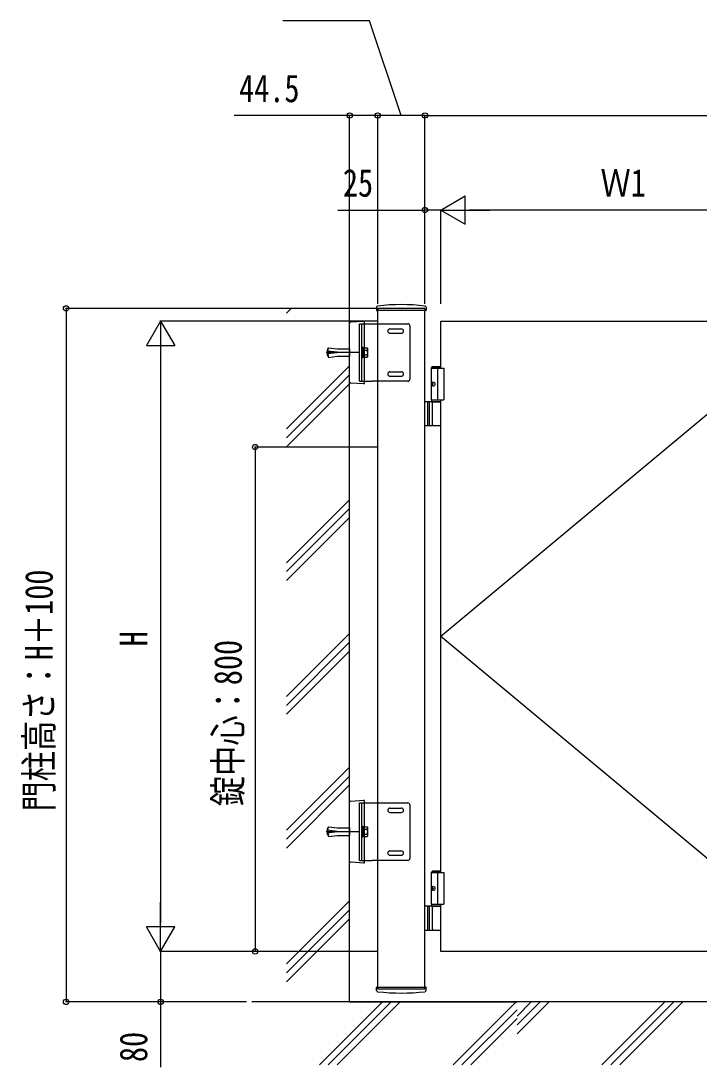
# Model space of a CAD drawing. Units: millimetres, scale not verified. Extents: x -4205 to 4205, y -2970 to 2970.
# Drawn here: x 419 to 1495, y -134 to 1525 of the extents above; entities that cross this region are included whole.
import ezdxf
from ezdxf.enums import TextEntityAlignment as Align

# ---------------------------------------------------------------- set-up
doc = ezdxf.new("R2010")
doc.units = ezdxf.units.MM
doc.header["$LTSCALE"] = 20
doc.layers.add('0-4_YKK_A1', color=4, linetype='Continuous')
doc.layers.add('0-5_YKK_D', color=6, linetype='Continuous')
doc.styles.add('ＭＳ ゴシック', font='')
doc.styles.get('ＭＳ ゴシック').set_extended_font_data('MS Gothic')

msp = doc.modelspace()

# ---------------------------------------------------------------- linework, layer by layer
at = {"layer": '0-4_YKK_A1'}
for p, q in [((840.52, 1061.6), (847.92, 1069)), ((940.52, -31), (940.52, 1069)), ((983.18, 1070.9), (982.92, 1066.03)), ((1061.62, 1065.5), (983.42, 1065.5)), ((985.02, -11), (985.02, 1065.5)), ((1060.02, 1069), (1060.02, 1065.5)), ((1060.02, -11), (1060.02, 1065.5)), ((1061.86, 1070.9), (1062.12, 1066.03)), ((940.52, 952.38), (940.52, 1045.62)), ((942.4, 1047.61), (962.99, 1048.87)), ((963.52, 1048.38), (963.52, 1046.88)), ((963.52, 1046.88), (963.52, 951.12)), ((1085.02, 549), (1685.02, 1049)), ((1085.02, 974), (1085.02, 1049)), ((956.02, 953.5), (956.02, 1044.5)), ((956.02, 1044.5), (976.02, 1044.5)), ((960.02, 953.5), (960.02, 1044.5)), ((976.02, 1044.5), (1033.02, 1044.5)), ((1004.52, 1036.5), (1022.52, 1036.5)), ((1004.52, 1029.5), (1022.52, 1029.5)), ((1036.02, 1041.5), (1036.02, 956.5)), ((955.62, 999), (903.21, 999)), ((905.52, 1003.5), (905.02, 1003)), ((905.02, 1003), (905.02, 995)), ((905.52, 1003.5), (905.52, 994.5)), ((905.52, 1003.5), (905.89, 1003.46)), ((905.63, 1001.31), (906.23, 1006.25)), ((920.52, 999.5), (905.63, 1001.31)), ((920.52, 998.5), (905.63, 996.69)), ((905.63, 996.69), (906.23, 991.75)), ((906.13, 1001.25), (906.79, 1006.69)), ((906.13, 996.75), (906.79, 991.31)), ((906.23, 1006.25), (906.79, 1006.69)), ((920.52, 998.5), (920.52, 999.5)), ((940.02, 1005), (940.02, 993)), ((940.52, 1004.5), (940.02, 1005)), ((940.52, 993.5), (940.52, 1004.5)), ((961.62, 1006.25), (963.62, 1006.25)), ((963.62, 1006.51), (968.54, 1006.51)), ((963.62, 1002.75), (968.54, 1002.75)), ((969.12, 1005.5), (968.54, 1006.51)), ((969.12, 992.5), (969.12, 1005.5)), ((905.02, 995), (905.52, 994.5)), ((905.52, 994.5), (905.89, 994.54)), ((906.23, 991.75), (906.79, 991.31)), ((906.79, 991.29), (920.85, 993)), ((920.85, 993), (940.02, 993)), ((940.52, 993.5), (940.02, 993)), ((963.62, 991.75), (961.62, 991.75)), ((963.62, 995.25), (968.54, 995.25)), ((969.12, 992.5), (968.54, 991.49)), ((840.52, 877.75), (940.52, 977.75)), ((840.52, 863.61), (940.52, 963.61)), ((1004.52, 968.5), (1022.52, 968.5)), ((1072.52, 977), (1070.52, 975)), ((1070.52, 924), (1070.52, 975)), ((1070.52, 975), (1085.02, 975)), ((1072.52, 977), (1085.02, 977)), ((1080.02, 974), (1080.02, 924)), ((840.52, 849.46), (940.52, 949.46)), ((962.99, 949.13), (942.4, 950.39)), ((956.02, 953.5), (976.02, 953.5)), ((963.52, 951.12), (963.52, 949.62)), ((1033.02, 953.5), (976.02, 953.5)), ((1004.52, 961.5), (1022.52, 961.5)), ((1071.82, 951.1), (1071.22, 951.1)), ((1071.82, 946.9), (1071.22, 946.9)), ((1072.83, 949.42), (1072.24, 949.42)), ((1072.83, 948.58), (1072.24, 948.58)), ((1085.02, 921), (1060.02, 921)), ((1064.02, 921), (1064.02, 883)), ((1066.52, 921), (1066.52, 883)), ((1070.52, 924), (1085.02, 924)), ((1070.52, 924), (1070.52, 921)), ((1070.52, 924), (1090.02, 924)), ((1070.52, 921), (1085.02, 921)), ((1072.21, 884.5), (1072.21, 919.5)), ((1085.02, 174), (1085.02, 924)), ((1060.02, 883), (1085.02, 883)), ((840.52, 665.62), (940.52, 765.62)), ((840.52, 651.47), (940.52, 751.47)), ((840.52, 637.33), (940.52, 737.33)), ((840.52, 453.48), (940.52, 553.48)), ((1085.02, 549), (1685.02, 49)), ((840.52, 439.34), (940.52, 539.34)), ((840.52, 425.2), (940.52, 525.2)), ((840.52, 241.35), (940.52, 341.35)), ((840.52, 227.21), (940.52, 327.21)), ((840.52, 213.07), (940.52, 313.07)), ((940.52, 192.38), (940.52, 285.62)), ((942.4, 287.61), (962.99, 288.87)), ((956.02, 193.5), (956.02, 284.5)), ((956.02, 284.5), (976.02, 284.5)), ((960.02, 193.5), (960.02, 284.5)), ((963.52, 288.38), (963.52, 286.88)), ((963.52, 286.88), (963.52, 191.12)), ((976.02, 284.5), (1033.02, 284.5)), ((1004.52, 276.5), (1022.52, 276.5)), ((1004.52, 269.5), (1022.52, 269.5)), ((1036.02, 281.5), (1036.02, 196.5)), ((955.62, 239), (903.21, 239)), ((905.52, 243.5), (905.02, 243)), ((905.02, 243), (905.02, 235)), ((905.02, 235), (905.52, 234.5)), ((905.52, 243.5), (905.52, 234.5)), ((905.52, 243.5), (905.89, 243.46)), ((905.52, 234.5), (905.89, 234.54)), ((905.63, 241.31), (906.23, 246.25)), ((920.52, 239.5), (905.63, 241.31)), ((920.52, 238.5), (905.63, 236.69)), ((905.63, 236.69), (906.23, 231.75)), ((906.13, 241.25), (906.79, 246.69)), ((906.13, 236.75), (906.79, 231.31)), ((906.23, 246.25), (906.79, 246.69)), ((906.79, 231.29), (920.85, 233)), ((920.52, 238.5), (920.52, 239.5)), ((920.85, 233), (940.02, 233)), ((940.02, 245), (940.02, 233)), ((940.52, 244.5), (940.02, 245)), ((940.52, 233.5), (940.02, 233)), ((940.52, 233.5), (940.52, 244.5)), ((961.62, 246.25), (963.62, 246.25)), ((963.62, 246.51), (968.54, 246.51)), ((963.62, 242.75), (968.54, 242.75)), ((963.62, 235.25), (968.54, 235.25)), ((969.12, 245.5), (968.54, 246.51)), ((969.12, 232.5), (968.54, 231.49)), ((969.12, 232.5), (969.12, 245.5)), ((906.23, 231.75), (906.79, 231.31)), ((963.62, 231.75), (961.62, 231.75)), ((1004.52, 208.5), (1022.52, 208.5)), ((1004.52, 201.5), (1022.52, 201.5)), ((962.99, 189.13), (942.4, 190.39)), ((956.02, 193.5), (976.02, 193.5)), ((963.52, 191.12), (963.52, 189.62)), ((1033.02, 193.5), (976.02, 193.5)), ((1072.52, 177), (1070.52, 175)), ((1070.52, 124), (1070.52, 175)), ((1070.52, 175), (1085.02, 175)), ((1072.52, 177), (1085.02, 177)), ((1080.02, 174), (1080.02, 124)), ((1071.82, 151.1), (1071.22, 151.1)), ((1072.83, 149.42), (1072.24, 149.42)), ((1071.82, 146.9), (1071.22, 146.9)), ((1072.83, 148.58), (1072.24, 148.58)), ((840.52, 29.22), (940.52, 129.22)), ((1085.02, 121), (1060.02, 121)), ((1064.02, 121), (1064.02, 83)), ((1066.52, 121), (1066.52, 83)), ((1070.52, 124), (1085.02, 124)), ((1070.52, 124), (1070.52, 121)), ((1070.52, 124), (1090.02, 124)), ((1070.52, 121), (1085.02, 121)), ((1072.21, 84.5), (1072.21, 119.5)), ((1085.02, 49), (1085.02, 124)), ((840.52, 15.08), (940.52, 115.08)), ((840.52, 0.94), (940.52, 100.94)), ((1060.02, 83), (1085.02, 83)), ((983.18, -12.9), (982.92, -8.03)), ((983.42, -7.5), (1061.62, -7.5)), ((1060.02, -11), (985.02, -11)), ((1061.86, -12.9), (1062.12, -8.03)), ((2785.53, -31), (785.02, -31)), ((892.43, -131), (992.43, -31)), ((906.57, -131), (1006.57, -31)), ((920.72, -131), (1020.72, -31)), ((940.52, -31), (1206.26, -31)), ((1104.56, -131), (1204.56, -31)), ((1206.26, -53.47), (1228.74, -31)), ((1206.26, -67.61), (1242.88, -31)), ((1206.26, -81.76), (1257.02, -31)), ((1340.87, -131), (1440.87, -31)), ((1355.01, -131), (1455.01, -31)), ((1369.15, -131), (1469.15, -31)), ((1118.71, -131), (1206.26, -43.44)), ((1132.85, -131), (1206.26, -57.58))]:
    msp.add_line(p, q, dxfattribs=at)
for points in [[(1060.02, 1069), (985.02, 1069), (985.02, 1065.5)], [(1085.02, 1049), (1685.02, 1049), (1685.02, 1048.5)], [(906.79, 1006.71), (920.85, 1005), (940.02, 1005)], [(963.62, 1006.51), (963.62, 991.49), (968.54, 991.49)], [(1070.52, 974), (1090.02, 974), (1090.02, 924)], [(1071.11, 950.26), (1071.08, 950.1), (1071.04, 949.94), (1070.97, 949.79), (1070.89, 949.67), (1070.79, 949.56), (1070.73, 949.51)], [(1070.73, 948.49), (1070.79, 948.44), (1070.89, 948.33), (1070.97, 948.21), (1071.04, 948.06), (1071.08, 947.9), (1071.11, 947.74)], [(1072.24, 949.42), (1072.13, 949.44), (1072.02, 949.48), (1071.92, 949.56), (1071.83, 949.67), (1071.76, 949.79), (1071.72, 949.94), (1071.7, 950.1), (1071.7, 950.26)], [(1071.7, 947.74), (1071.7, 947.9), (1071.72, 948.06), (1071.76, 948.21), (1071.83, 948.33), (1071.92, 948.44), (1072.02, 948.52), (1072.13, 948.56), (1072.24, 948.58)], [(906.79, 246.71), (920.85, 245), (940.02, 245)], [(963.62, 246.51), (963.62, 231.49), (968.54, 231.49)], [(1070.52, 174), (1090.02, 174), (1090.02, 124)], [(1071.11, 150.26), (1071.08, 150.1), (1071.04, 149.94), (1070.97, 149.79), (1070.89, 149.67), (1070.79, 149.56), (1070.73, 149.51)], [(1072.24, 149.42), (1072.13, 149.44), (1072.02, 149.48), (1071.92, 149.56), (1071.83, 149.67), (1071.76, 149.79), (1071.72, 149.94), (1071.7, 150.1), (1071.7, 150.26)], [(1070.73, 148.49), (1070.79, 148.44), (1070.89, 148.33), (1070.97, 148.21), (1071.04, 148.06), (1071.08, 147.9), (1071.11, 147.74)], [(1071.7, 147.74), (1071.7, 147.9), (1071.72, 148.06), (1071.76, 148.21), (1071.83, 148.33), (1071.92, 148.44), (1072.02, 148.52), (1072.13, 148.56), (1072.24, 148.58)], [(1685.02, 49.5), (1685.02, 49), (1085.02, 49)]]:
    msp.add_lwpolyline(points, dxfattribs=at)
for points in [[(960.02, 990.5), (960.02, 1007.5), (961.62, 1007.5), (961.62, 990.5)], [(960.02, 230.5), (960.02, 247.5), (961.62, 247.5), (961.62, 230.5)]]:
    msp.add_lwpolyline(points, close=True, dxfattribs=at)
for centre, radius, start, end in [((983.42, 1066), 0.5, 177, 270), ((985.17, 1070.8), 2, 96.74435, 177), ((1022.52, 755), 320, 83.25565, 96.74435), ((1059.87, 1070.8), 2, 3, 83.25565), ((1061.62, 1066), 0.5, 270, 3), ((942.52, 1045.62), 2, 93.5, 180), ((963.02, 1048.38), 0.5, 0, 93.5), ((1004.52, 1033), 3.5, 90, 270), ((1022.52, 1033), 3.5, 270, 90), ((1033.02, 1041.5), 3, 360, 90), ((965.8, 1004.63), 3.32, 325.61575, 34.38425), ((956.7, 999), 12.42, 342.41205, 17.58795), ((965.8, 993.37), 3.32, 325.61575, 34.38425), ((1004.52, 965), 3.5, 90, 270), ((1022.52, 965), 3.5, 270, 90), ((942.52, 952.38), 2, 180, 266.5), ((963.02, 949.62), 0.5, 266.5, 0), ((1033.02, 956.5), 3, 270, 360), ((1073.71, 919.5), 1.5, 90, 180), ((1073.71, 884.5), 1.5, 180, 270), ((942.52, 285.62), 2, 93.5, 180), ((963.02, 288.38), 0.5, 0, 93.5), ((1033.02, 281.5), 3, 360, 90), ((1004.52, 273), 3.5, 90, 270), ((1022.52, 273), 3.5, 270, 90), ((965.8, 244.63), 3.32, 325.61575, 34.38425), ((956.7, 239), 12.42, 342.41205, 17.58795), ((965.8, 233.37), 3.32, 325.61575, 34.38425), ((1004.52, 205), 3.5, 90, 270), ((1022.52, 205), 3.5, 270, 90), ((942.52, 192.38), 2, 180, 266.5), ((963.02, 189.62), 0.5, 266.5, 0), ((1033.02, 196.5), 3, 270, 360), ((1073.71, 119.5), 1.5, 90, 180), ((1073.71, 84.5), 1.5, 180, 270), ((983.42, -8), 0.5, 90, 183), ((985.17, -12.8), 2, 183, 263.25565), ((1022.52, 303), 320, 263.25565, 276.74435), ((1059.87, -12.8), 2, 276.74435, 357), ((1061.62, -8), 0.5, 357, 90)]:
    msp.add_arc(centre, radius, start, end, dxfattribs=at)
for centre in [(1073.18, 949), (1073.18, 149)]:
    msp.add_ellipse(centre, major_axis=(0, -3.5), ratio=0.707107, dxfattribs=at)
for centre, start_param, end_param in [((1077.41, 949), 1.3352921, 1.4303349), ((1077.41, 949), 1.7112577, 1.8063006), ((1078, 949), 1.3352921, 1.4303349), ((1078, 949), 1.7112577, 1.8063006), ((1079.19, 949), 1.5241127, 1.6174799), ((1077.41, 149), 1.3352921, 1.4303349), ((1078, 149), 1.3352921, 1.4303349), ((1079.19, 149), 1.5241127, 1.6174799), ((1077.41, 149), 1.7112577, 1.8063006), ((1078, 149), 1.7112577, 1.8063006)]:
    msp.add_ellipse(centre, major_axis=(0, 9), ratio=0.707107, start_param=start_param, end_param=end_param, dxfattribs=at)
at = {"layer": '0-5_YKK_D'}
for p, q in [((940.52, 1070), (940.52, 1376)), ((985.02, 1076.12), (985.02, 1376)), ((985.02, 1076.12), (985.02, 1376)), ((1060.02, 1375), (985.02, 1375)), ((1060.02, 1076.12), (1060.02, 1376)), ((1060.02, 1076.12), (1060.02, 1376)), ((1060.02, 1375), (2316.02, 1375)), ((1085.02, 1225), (1123.99, 1247.5)), ((1123.99, 1202.5), (1123.99, 1247.5)), ((921.82, 1225), (1060.02, 1225)), ((1060.02, 1076.12), (1060.02, 1226)), ((1085.02, 1225), (1060.02, 1225)), ((1085.02, 1076.12), (1085.02, 1226)), ((1085.02, 1076.12), (1085.02, 1226)), ((1085.02, 1225), (1123.99, 1202.5)), ((1085.02, 1225), (1162.96, 1225)), ((1640.02, 1225), (1130.02, 1225)), ((984.02, 1069), (489.52, 1069)), ((490.52, 1069), (490.52, -31)), ((640.52, 1049), (618.02, 1010.03)), ((984.02, 1049), (639.52, 1049)), ((640.52, 1049), (663.02, 1010.03)), ((640.52, 1049), (640.52, 971.06)), ((618.02, 1010.03), (663.02, 1010.03)), ((640.52, 1004), (640.52, 94)), ((984.02, 849), (789.52, 849)), ((790.52, 849), (790.52, 49)), ((640.52, 49), (640.52, 126.94)), ((640.52, 49), (618.02, 87.97)), ((663.02, 87.97), (618.02, 87.97)), ((640.52, 49), (663.02, 87.97)), ((984.02, 49), (639.52, 49)), ((984.02, 49), (639.52, 49)), ((984.02, 49), (789.52, 49)), ((777.01, -31), (489.52, -31)), ((777.01, -31), (639.52, -31))]:
    msp.add_line(p, q, dxfattribs=at)
for points in [[(1022.52, 1375), (972.02, 1525), (834.42, 1525)], [(985.02, 1375), (940.52, 1375), (757.12, 1375)], [(640.52, 49), (640.52, -31), (640.52, -134.4)]]:
    msp.add_lwpolyline(points, dxfattribs=at)
for centre in [(940.52, 1375), (985.02, 1375), (1060.02, 1375), (1060.02, 1375), (1060.02, 1225), (490.52, 1069), (790.52, 849), (790.52, 49), (490.52, -31), (640.52, -31)]:
    msp.add_circle(centre, 4.25, dxfattribs=at)

# ---------------------------------------------------------------- texts
at = {"layer": '0-5_YKK_D', "style": 'ＭＳ ゴシック', "width": 0.8}
for s, p in [('44.5', (765.12, 1383)), ('25', (929.82, 1233)), ('Ｗ1', (1338.62, 1233))]:
    msp.add_text(s, height=43.99, dxfattribs=at).set_placement(p, align=Align.BOTTOM_LEFT)
for s, p in [('門柱高さ：H＋100', (482.52, 271)), ('H', (632.52, 533)), ('錠中心：800', (782.52, 279.4)), ('80', (632.52, -126.4))]:
    msp.add_text(s, height=43.99, rotation=90, dxfattribs=at).set_placement(p, align=Align.BOTTOM_LEFT)

doc.saveas('drawing.dxf')
